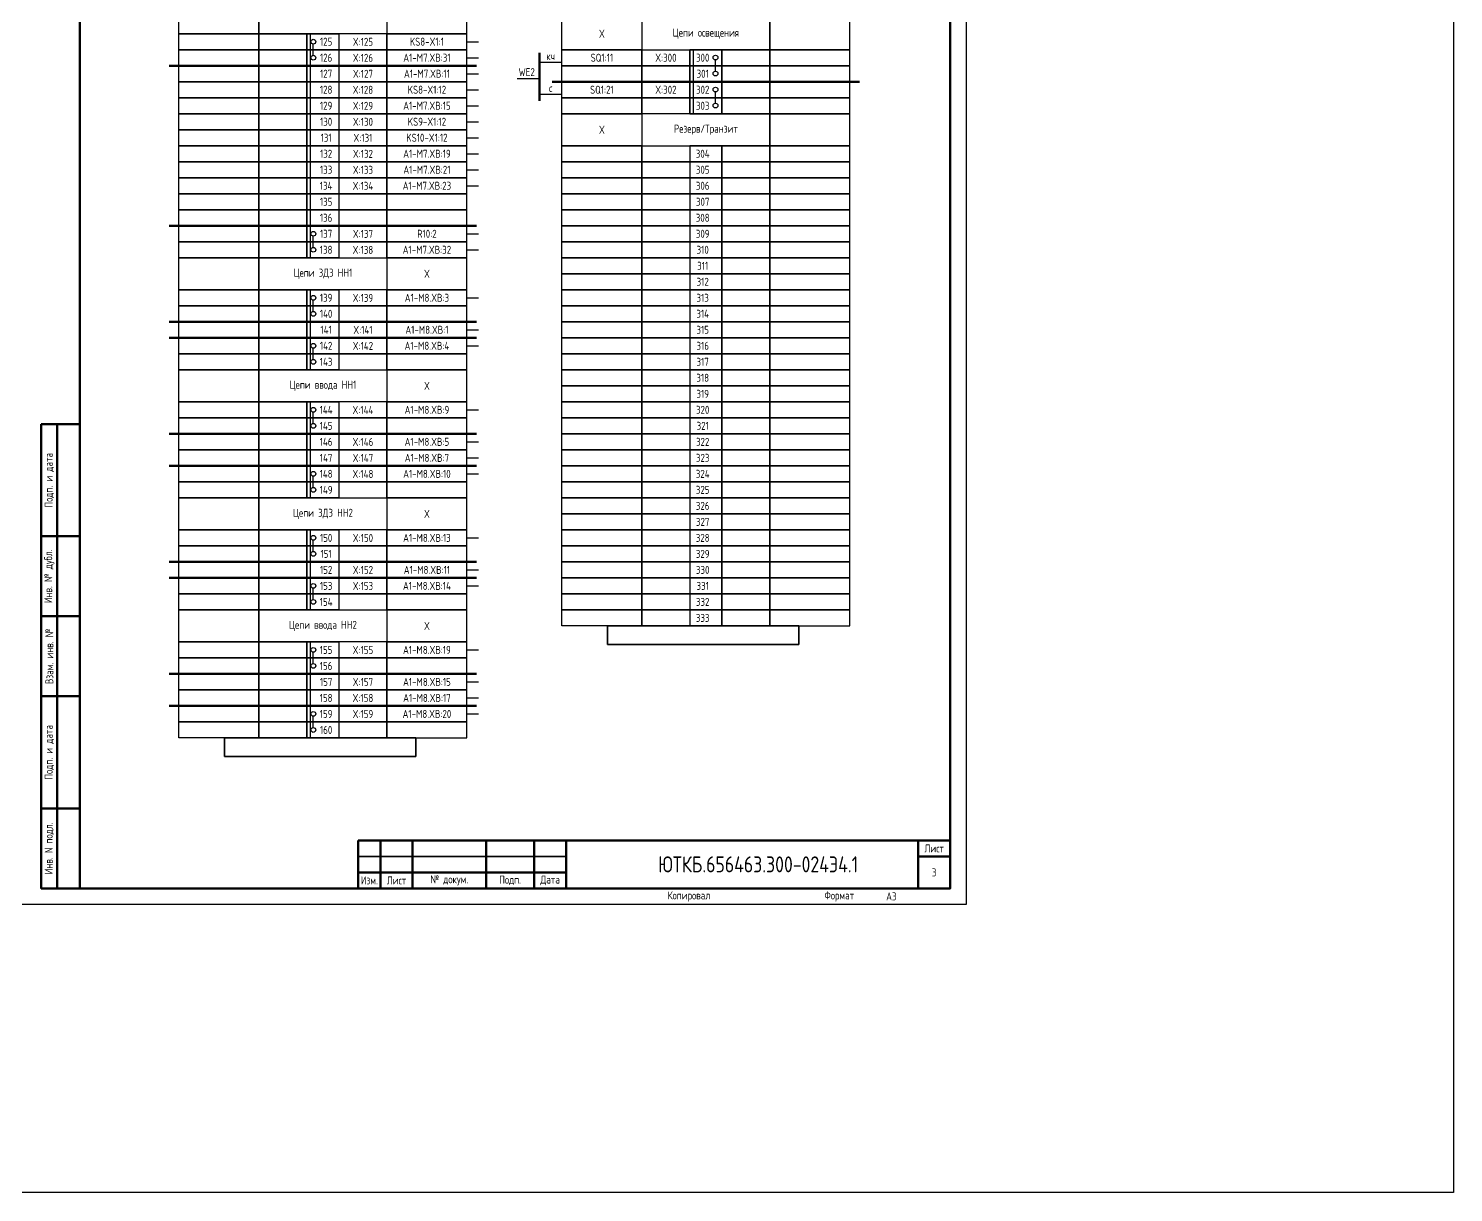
# Model space of a CAD drawing. Header units: millimetres. Extents: x -1244 to 6083, y -90 to 1191.
# Drawn here: x 5638 to 6083.3, y -90 to 273.6 of the extents above; entities that cross this region are included whole.
import ezdxf

# ---------------------------------------------------------------- set-up
doc = ezdxf.new("R2010")
doc.units = ezdxf.units.MM
doc.styles.add('Gost_type_A', font='GOST_0.TTF')

# ---------------------------------------------------------------- blocks, each defined once
blk = doc.blocks.new('Штамп левый нижний')
at = {"lineweight": 50}
for points in [[(-12, 145), (-7, 145), (-7, 110), (-12, 110)], [(-7, 145), (0, 145), (0, 110), (-7, 110)], [(-12, 110), (-7, 110), (-7, 85), (-12, 85)], [(-7, 110), (0, 110), (0, 85), (-7, 85)], [(-12, 85), (-7, 85), (-7, 60), (-12, 60)], [(-7, 85), (0, 85), (0, 60), (-7, 60)], [(-12, 60), (-7, 60), (-7, 25), (-12, 25)], [(-7, 60), (0, 60), (0, 25), (-7, 25)], [(-12, 25), (-7, 25), (-7, 0), (-12, 0)], [(-7, 25), (0, 25), (0, 0), (-7, 0)]]:
    blk.add_lwpolyline(points, close=True, dxfattribs=at)
at = {"char_height": 2.5, "attachment_point": 5, "rotation": 90, "style": 'Gost_type_A'}
for s, insert, width in [('Подп. и дата', (-9.5, 127.5), 35), ('Инв. № дубл.', (-9.5, 97.5), 25), ('Взам. инв. №', (-9.5, 72.5), 25), ('Подп. и дата', (-9.5, 42.5), 35), ('Инв. N подл.', (-9.5, 12.5), 25)]:
    blk.add_mtext(s, dxfattribs=dict(at, insert=insert, width=width))
blk = doc.blocks.new('Штамп малый нижний')
at = {"lineweight": 50}
for points in [[(-185, 15), (-178, 15), (-178, 5), (-185, 5)], [(-178, 15), (-168, 15), (-168, 5), (-178, 5)], [(-168, 15), (-145, 15), (-145, 5), (-168, 5)], [(-145, 15), (-130, 15), (-130, 5), (-145, 5)], [(-130, 15), (-120, 15), (-120, 5), (-130, 5)], [(-120, 15), (-10, 15), (-10, 0), (-120, 0)], [(-10, 15), (0, 15), (0, 10), (-10, 10)], [(-10, 10), (0, 10), (0, 0), (-10, 0)], [(-185, 5), (-178, 5), (-178, 0), (-185, 0)], [(-178, 5), (-168, 5), (-168, 0), (-178, 0)], [(-168, 5), (-145, 5), (-145, 0), (-168, 0)], [(-145, 5), (-130, 5), (-130, 0), (-145, 0)], [(-130, 5), (-120, 5), (-120, 0), (-130, 0)]]:
    blk.add_lwpolyline(points, close=True, dxfattribs=at)
for points in [[(-185, 15), (-178, 15), (-178, 10), (-185, 10)], [(-178, 15), (-168, 15), (-168, 10), (-178, 10)], [(-168, 15), (-145, 15), (-145, 10), (-168, 10)], [(-145, 15), (-130, 15), (-130, 10), (-145, 10)], [(-130, 15), (-120, 15), (-120, 10), (-130, 10)], [(-185, 10), (-178, 10), (-178, 5), (-185, 5)], [(-178, 10), (-168, 10), (-168, 5), (-178, 5)], [(-168, 10), (-145, 10), (-145, 5), (-168, 5)], [(-145, 10), (-130, 10), (-130, 5), (-145, 5)], [(-130, 10), (-120, 10), (-120, 5), (-130, 5)]]:
    blk.add_lwpolyline(points, close=True)
at = {"char_height": 2.5, "style": 'Gost_type_A'}
for s, insert, width, attachment_point in [('Лист', (-5, 12.5), 10, 5), ('Изм.', (-181.5, 2.5), 7, 5), ('Лист', (-173, 2.5), 10, 5), ('№ докум.', (-156.5, 2.5), 23, 5), ('Подп.', (-137.5, 2.5), 15, 5), ('Дата', (-125, 2.5), 10, 5), ('Копировал', (-75, -2.53), 13.1202, 6), ('Формат', (-30, -2.53), 13.1202, 6)]:
    blk.add_mtext(s, dxfattribs=dict(at, insert=insert, width=width, attachment_point=attachment_point))

msp = doc.modelspace()

# ---------------------------------------------------------------- linework, layer by layer
at = {"color": 7, "lineweight": -2}
for p, q in [((5727, 265.25), (5727, 268.75)), ((5727, 205.25), (5727, 208.75)), ((5727, 185.25), (5727, 188.75)), ((5727, 170.25), (5727, 173.75)), ((5727, 150.25), (5727, 153.75)), ((5727, 130.25), (5727, 133.75)), ((5727, 110.25), (5727, 113.75)), ((5727, 95.25), (5727, 98.75)), ((5727, 75.25), (5727, 78.75)), ((5727, 55.25), (5727, 58.75))]:
    msp.add_line(p, q, dxfattribs=at)
for p, q in [((5775, 269.5), (5778.62, 269.5)), ((5775, 264.5), (5778.62, 264.5)), ((5804.67, 263), (5797.67, 263)), ((5775, 259.5), (5778.62, 259.5)), ((5775, 254.5), (5778.62, 254.5)), ((5790.67, 258), (5797.67, 258)), ((5775, 249.5), (5778.62, 249.5)), ((5804.67, 253), (5797.67, 253)), ((5775, 244.5), (5778.62, 244.5)), ((5775, 239.5), (5778.62, 239.5)), ((5775, 234.5), (5778.62, 234.5)), ((5775, 229.5), (5778.62, 229.5)), ((5775, 224.5), (5778.62, 224.5)), ((5775, 209.5), (5778.62, 209.5)), ((5775, 204.5), (5778.62, 204.5)), ((5775, 189.5), (5778.62, 189.5)), ((5775, 179.5), (5778.62, 179.5)), ((5775, 174.5), (5778.62, 174.5)), ((5775, 154.5), (5778.62, 154.5)), ((5775, 144.5), (5778.62, 144.5)), ((5775, 139.5), (5778.62, 139.5)), ((5775, 134.5), (5778.62, 134.5)), ((5775, 114.5), (5778.62, 114.5)), ((5775, 104.5), (5778.62, 104.5)), ((5775, 99.5), (5778.62, 99.5)), ((5775, 79.5), (5778.62, 79.5)), ((5775, 69.5), (5778.62, 69.5)), ((5775, 64.5), (5778.62, 64.5)), ((5775, 59.5), (5778.62, 59.5))]:
    msp.add_line(p, q)
at = {"linetype": 'ByBlock', "lineweight": 60}
msp.add_line((5797.67, 251), (5797.67, 266), dxfattribs=at)
at = {"lineweight": -2}
for p, q in [((5852.67, 260.25), (5852.67, 263.75)), ((5852.67, 250.25), (5852.67, 253.75))]:
    msp.add_line(p, q, dxfattribs=at)
at = {"lineweight": 50}
for p, q in [((5682, 262), (5778, 262)), ((5801.67, 257), (5897.67, 257)), ((5682, 212), (5778, 212)), ((5682, 182), (5778, 182)), ((5682, 177), (5778, 177)), ((5682, 147), (5778, 147)), ((5682, 137), (5778, 137)), ((5682, 107), (5778, 107)), ((5682, 102), (5778, 102)), ((5682, 72), (5778, 72)), ((5682, 62), (5778, 62))]:
    msp.add_line(p, q, dxfattribs=at)
for points in [[(-1117.42, 586), (6083.28, 586), (6083.28, -90), (-1117.42, -90)], [(5931, 420), (5931, 0), (5634, 0), (5634, 420)], [(5685, 282), (5710, 282), (5710, 272), (5685, 272)], [(5710, 282), (5750, 282), (5750, 272), (5710, 272)], [(5775, 282), (5750, 282), (5750, 272), (5775, 272)], [(5804.67, 277), (5829.67, 277), (5829.67, 267), (5804.67, 267)], [(5869.67, 277), (5829.67, 277), (5829.67, 267), (5869.67, 267)], [(5894.67, 277), (5869.67, 277), (5869.67, 267), (5894.67, 267)], [(5685, 272), (5710, 272), (5710, 267), (5685, 267)], [(5710, 272), (5725, 272), (5725, 267), (5710, 267)], [(5725, 272), (5735, 272), (5735, 267), (5725, 267)], [(5750, 272), (5735, 272), (5735, 267), (5750, 267)], [(5775, 272), (5750, 272), (5750, 267), (5775, 267)], [(5685, 267), (5710, 267), (5710, 262), (5685, 262)], [(5710, 267), (5725, 267), (5725, 262), (5710, 262)], [(5725, 267), (5735, 267), (5735, 262), (5725, 262)], [(5750, 267), (5735, 267), (5735, 262), (5750, 262)], [(5775, 267), (5750, 267), (5750, 262), (5775, 262)], [(5804.67, 267), (5829.67, 267), (5829.67, 262), (5804.67, 262)], [(5829.67, 267), (5844.67, 267), (5844.67, 262), (5829.67, 262)], [(5854.67, 267), (5844.67, 267), (5844.67, 262), (5854.67, 262)], [(5844.67, 267), (5845.67, 267), (5845.67, 247), (5844.67, 247)], [(5869.67, 267), (5854.67, 267), (5854.67, 262), (5869.67, 262)], [(5894.67, 267), (5869.67, 267), (5869.67, 262), (5894.67, 262)], [(5685, 262), (5710, 262), (5710, 257), (5685, 257)], [(5710, 262), (5725, 262), (5725, 257), (5710, 257)], [(5725, 262), (5735, 262), (5735, 257), (5725, 257)], [(5750, 262), (5735, 262), (5735, 257), (5750, 257)], [(5775, 262), (5750, 262), (5750, 257), (5775, 257)], [(5804.67, 262), (5829.67, 262), (5829.67, 257), (5804.67, 257)], [(5829.67, 262), (5844.67, 262), (5844.67, 257), (5829.67, 257)], [(5854.67, 262), (5844.67, 262), (5844.67, 257), (5854.67, 257)], [(5869.67, 262), (5854.67, 262), (5854.67, 257), (5869.67, 257)], [(5894.67, 262), (5869.67, 262), (5869.67, 257), (5894.67, 257)], [(5685, 257), (5710, 257), (5710, 252), (5685, 252)], [(5710, 257), (5725, 257), (5725, 252), (5710, 252)], [(5725, 257), (5735, 257), (5735, 252), (5725, 252)], [(5750, 257), (5735, 257), (5735, 252), (5750, 252)], [(5775, 257), (5750, 257), (5750, 252), (5775, 252)], [(5804.67, 257), (5829.67, 257), (5829.67, 252), (5804.67, 252)], [(5829.67, 257), (5844.67, 257), (5844.67, 252), (5829.67, 252)], [(5854.67, 257), (5844.67, 257), (5844.67, 252), (5854.67, 252)], [(5869.67, 257), (5854.67, 257), (5854.67, 252), (5869.67, 252)], [(5894.67, 257), (5869.67, 257), (5869.67, 252), (5894.67, 252)], [(5685, 252), (5710, 252), (5710, 247), (5685, 247)], [(5710, 252), (5725, 252), (5725, 247), (5710, 247)], [(5725, 252), (5735, 252), (5735, 247), (5725, 247)], [(5750, 252), (5735, 252), (5735, 247), (5750, 247)], [(5775, 252), (5750, 252), (5750, 247), (5775, 247)], [(5804.67, 252), (5829.67, 252), (5829.67, 247), (5804.67, 247)], [(5829.67, 252), (5844.67, 252), (5844.67, 247), (5829.67, 247)], [(5854.67, 252), (5844.67, 252), (5844.67, 247), (5854.67, 247)], [(5869.67, 252), (5854.67, 252), (5854.67, 247), (5869.67, 247)], [(5894.67, 252), (5869.67, 252), (5869.67, 247), (5894.67, 247)], [(5685, 247), (5710, 247), (5710, 242), (5685, 242)], [(5710, 247), (5725, 247), (5725, 242), (5710, 242)], [(5725, 247), (5735, 247), (5735, 242), (5725, 242)], [(5750, 247), (5735, 247), (5735, 242), (5750, 242)], [(5775, 247), (5750, 247), (5750, 242), (5775, 242)], [(5804.67, 247), (5829.67, 247), (5829.67, 237), (5804.67, 237)], [(5869.67, 247), (5829.67, 247), (5829.67, 237), (5869.67, 237)], [(5894.67, 247), (5869.67, 247), (5869.67, 237), (5894.67, 237)], [(5685, 242), (5710, 242), (5710, 237), (5685, 237)], [(5710, 242), (5725, 242), (5725, 237), (5710, 237)], [(5725, 242), (5735, 242), (5735, 237), (5725, 237)], [(5750, 242), (5735, 242), (5735, 237), (5750, 237)], [(5775, 242), (5750, 242), (5750, 237), (5775, 237)], [(5685, 237), (5710, 237), (5710, 232), (5685, 232)], [(5710, 237), (5725, 237), (5725, 232), (5710, 232)], [(5725, 237), (5735, 237), (5735, 232), (5725, 232)], [(5750, 237), (5735, 237), (5735, 232), (5750, 232)], [(5775, 237), (5750, 237), (5750, 232), (5775, 232)], [(5804.67, 237), (5829.67, 237), (5829.67, 232), (5804.67, 232)], [(5829.67, 237), (5844.67, 237), (5844.67, 232), (5829.67, 232)], [(5854.67, 237), (5844.67, 237), (5844.67, 232), (5854.67, 232)], [(5869.67, 237), (5854.67, 237), (5854.67, 232), (5869.67, 232)], [(5894.67, 237), (5869.67, 237), (5869.67, 232), (5894.67, 232)], [(5685, 232), (5710, 232), (5710, 227), (5685, 227)], [(5710, 232), (5725, 232), (5725, 227), (5710, 227)], [(5725, 232), (5735, 232), (5735, 227), (5725, 227)], [(5750, 232), (5735, 232), (5735, 227), (5750, 227)], [(5775, 232), (5750, 232), (5750, 227), (5775, 227)], [(5804.67, 232), (5829.67, 232), (5829.67, 227), (5804.67, 227)], [(5804.67, 232), (5829.67, 232), (5829.67, 227), (5804.67, 227)], [(5829.67, 232), (5844.67, 232), (5844.67, 227), (5829.67, 227)], [(5829.67, 232), (5844.67, 232), (5844.67, 227), (5829.67, 227)], [(5854.67, 232), (5844.67, 232), (5844.67, 227), (5854.67, 227)], [(5854.67, 232), (5844.67, 232), (5844.67, 227), (5854.67, 227)], [(5869.67, 232), (5854.67, 232), (5854.67, 227), (5869.67, 227)], [(5869.67, 232), (5854.67, 232), (5854.67, 227), (5869.67, 227)], [(5894.67, 232), (5869.67, 232), (5869.67, 227), (5894.67, 227)], [(5894.67, 232), (5869.67, 232), (5869.67, 227), (5894.67, 227)], [(5685, 227), (5710, 227), (5710, 222), (5685, 222)], [(5710, 227), (5725, 227), (5725, 222), (5710, 222)], [(5725, 227), (5735, 227), (5735, 222), (5725, 222)], [(5750, 227), (5735, 227), (5735, 222), (5750, 222)], [(5775, 227), (5750, 227), (5750, 222), (5775, 222)], [(5804.67, 227), (5829.67, 227), (5829.67, 222), (5804.67, 222)], [(5804.67, 227), (5829.67, 227), (5829.67, 222), (5804.67, 222)], [(5829.67, 227), (5844.67, 227), (5844.67, 222), (5829.67, 222)], [(5829.67, 227), (5844.67, 227), (5844.67, 222), (5829.67, 222)], [(5854.67, 227), (5844.67, 227), (5844.67, 222), (5854.67, 222)], [(5854.67, 227), (5844.67, 227), (5844.67, 222), (5854.67, 222)], [(5869.67, 227), (5854.67, 227), (5854.67, 222), (5869.67, 222)], [(5869.67, 227), (5854.67, 227), (5854.67, 222), (5869.67, 222)], [(5894.67, 227), (5869.67, 227), (5869.67, 222), (5894.67, 222)], [(5894.67, 227), (5869.67, 227), (5869.67, 222), (5894.67, 222)], [(5685, 222), (5710, 222), (5710, 217), (5685, 217)], [(5710, 222), (5725, 222), (5725, 217), (5710, 217)], [(5725, 222), (5735, 222), (5735, 217), (5725, 217)], [(5750, 222), (5735, 222), (5735, 217), (5750, 217)], [(5775, 222), (5750, 222), (5750, 217), (5775, 217)], [(5804.67, 222), (5829.67, 222), (5829.67, 217), (5804.67, 217)], [(5804.67, 222), (5829.67, 222), (5829.67, 217), (5804.67, 217)], [(5829.67, 222), (5844.67, 222), (5844.67, 217), (5829.67, 217)], [(5829.67, 222), (5844.67, 222), (5844.67, 217), (5829.67, 217)], [(5854.67, 222), (5844.67, 222), (5844.67, 217), (5854.67, 217)], [(5854.67, 222), (5844.67, 222), (5844.67, 217), (5854.67, 217)], [(5869.67, 222), (5854.67, 222), (5854.67, 217), (5869.67, 217)], [(5869.67, 222), (5854.67, 222), (5854.67, 217), (5869.67, 217)], [(5894.67, 222), (5869.67, 222), (5869.67, 217), (5894.67, 217)], [(5894.67, 222), (5869.67, 222), (5869.67, 217), (5894.67, 217)], [(5685, 217), (5710, 217), (5710, 212), (5685, 212)], [(5710, 217), (5725, 217), (5725, 212), (5710, 212)], [(5725, 217), (5735, 217), (5735, 212), (5725, 212)], [(5750, 217), (5735, 217), (5735, 212), (5750, 212)], [(5775, 217), (5750, 217), (5750, 212), (5775, 212)], [(5804.67, 217), (5829.67, 217), (5829.67, 212), (5804.67, 212)], [(5829.67, 217), (5844.67, 217), (5844.67, 212), (5829.67, 212)], [(5854.67, 217), (5844.67, 217), (5844.67, 212), (5854.67, 212)], [(5869.67, 217), (5854.67, 217), (5854.67, 212), (5869.67, 212)], [(5894.67, 217), (5869.67, 217), (5869.67, 212), (5894.67, 212)], [(5685, 212), (5710, 212), (5710, 207), (5685, 207)], [(5710, 212), (5725, 212), (5725, 207), (5710, 207)], [(5725, 212), (5735, 212), (5735, 207), (5725, 207)], [(5750, 212), (5735, 212), (5735, 207), (5750, 207)], [(5775, 212), (5750, 212), (5750, 207), (5775, 207)], [(5804.67, 212), (5829.67, 212), (5829.67, 207), (5804.67, 207)], [(5829.67, 212), (5844.67, 212), (5844.67, 207), (5829.67, 207)], [(5854.67, 212), (5844.67, 212), (5844.67, 207), (5854.67, 207)], [(5869.67, 212), (5854.67, 212), (5854.67, 207), (5869.67, 207)], [(5894.67, 212), (5869.67, 212), (5869.67, 207), (5894.67, 207)], [(5685, 207), (5710, 207), (5710, 202), (5685, 202)], [(5710, 207), (5725, 207), (5725, 202), (5710, 202)], [(5725, 207), (5735, 207), (5735, 202), (5725, 202)], [(5750, 207), (5735, 207), (5735, 202), (5750, 202)], [(5775, 207), (5750, 207), (5750, 202), (5775, 202)], [(5804.67, 207), (5829.67, 207), (5829.67, 202), (5804.67, 202)], [(5829.67, 207), (5844.67, 207), (5844.67, 202), (5829.67, 202)], [(5854.67, 207), (5844.67, 207), (5844.67, 202), (5854.67, 202)], [(5869.67, 207), (5854.67, 207), (5854.67, 202), (5869.67, 202)], [(5894.67, 207), (5869.67, 207), (5869.67, 202), (5894.67, 202)], [(5685, 202), (5710, 202), (5710, 192), (5685, 192)], [(5710, 202), (5750, 202), (5750, 192), (5710, 192)], [(5775, 202), (5750, 202), (5750, 192), (5775, 192)], [(5804.67, 202), (5829.67, 202), (5829.67, 197), (5804.67, 197)], [(5829.67, 202), (5844.67, 202), (5844.67, 197), (5829.67, 197)], [(5854.67, 202), (5844.67, 202), (5844.67, 197), (5854.67, 197)], [(5869.67, 202), (5854.67, 202), (5854.67, 197), (5869.67, 197)], [(5894.67, 202), (5869.67, 202), (5869.67, 197), (5894.67, 197)], [(5804.67, 197), (5829.67, 197), (5829.67, 192), (5804.67, 192)], [(5829.67, 197), (5844.67, 197), (5844.67, 192), (5829.67, 192)], [(5854.67, 197), (5844.67, 197), (5844.67, 192), (5854.67, 192)], [(5869.67, 197), (5854.67, 197), (5854.67, 192), (5869.67, 192)], [(5894.67, 197), (5869.67, 197), (5869.67, 192), (5894.67, 192)], [(5685, 192), (5710, 192), (5710, 187), (5685, 187)], [(5710, 192), (5725, 192), (5725, 187), (5710, 187)], [(5725, 192), (5735, 192), (5735, 187), (5725, 187)], [(5725, 192), (5726, 192), (5726, 167), (5725, 167)], [(5750, 192), (5735, 192), (5735, 187), (5750, 187)], [(5775, 192), (5750, 192), (5750, 187), (5775, 187)], [(5804.67, 192), (5829.67, 192), (5829.67, 187), (5804.67, 187)], [(5829.67, 192), (5844.67, 192), (5844.67, 187), (5829.67, 187)], [(5854.67, 192), (5844.67, 192), (5844.67, 187), (5854.67, 187)], [(5869.67, 192), (5854.67, 192), (5854.67, 187), (5869.67, 187)], [(5894.67, 192), (5869.67, 192), (5869.67, 187), (5894.67, 187)], [(5685, 187), (5710, 187), (5710, 182), (5685, 182)], [(5710, 187), (5725, 187), (5725, 182), (5710, 182)], [(5725, 187), (5735, 187), (5735, 182), (5725, 182)], [(5750, 187), (5735, 187), (5735, 182), (5750, 182)], [(5775, 187), (5750, 187), (5750, 182), (5775, 182)], [(5804.67, 187), (5829.67, 187), (5829.67, 182), (5804.67, 182)], [(5804.67, 187), (5829.67, 187), (5829.67, 182), (5804.67, 182)], [(5829.67, 187), (5844.67, 187), (5844.67, 182), (5829.67, 182)], [(5829.67, 187), (5844.67, 187), (5844.67, 182), (5829.67, 182)], [(5854.67, 187), (5844.67, 187), (5844.67, 182), (5854.67, 182)], [(5854.67, 187), (5844.67, 187), (5844.67, 182), (5854.67, 182)], [(5869.67, 187), (5854.67, 187), (5854.67, 182), (5869.67, 182)], [(5869.67, 187), (5854.67, 187), (5854.67, 182), (5869.67, 182)], [(5894.67, 187), (5869.67, 187), (5869.67, 182), (5894.67, 182)], [(5894.67, 187), (5869.67, 187), (5869.67, 182), (5894.67, 182)], [(5685, 182), (5710, 182), (5710, 177), (5685, 177)], [(5710, 182), (5725, 182), (5725, 177), (5710, 177)], [(5725, 182), (5735, 182), (5735, 177), (5725, 177)], [(5750, 182), (5735, 182), (5735, 177), (5750, 177)], [(5775, 182), (5750, 182), (5750, 177), (5775, 177)], [(5804.67, 182), (5829.67, 182), (5829.67, 177), (5804.67, 177)], [(5804.67, 182), (5829.67, 182), (5829.67, 177), (5804.67, 177)], [(5829.67, 182), (5844.67, 182), (5844.67, 177), (5829.67, 177)], [(5829.67, 182), (5844.67, 182), (5844.67, 177), (5829.67, 177)], [(5854.67, 182), (5844.67, 182), (5844.67, 177), (5854.67, 177)], [(5854.67, 182), (5844.67, 182), (5844.67, 177), (5854.67, 177)], [(5869.67, 182), (5854.67, 182), (5854.67, 177), (5869.67, 177)], [(5869.67, 182), (5854.67, 182), (5854.67, 177), (5869.67, 177)], [(5894.67, 182), (5869.67, 182), (5869.67, 177), (5894.67, 177)], [(5894.67, 182), (5869.67, 182), (5869.67, 177), (5894.67, 177)], [(5685, 177), (5710, 177), (5710, 172), (5685, 172)], [(5710, 177), (5725, 177), (5725, 172), (5710, 172)], [(5725, 177), (5735, 177), (5735, 172), (5725, 172)], [(5750, 177), (5735, 177), (5735, 172), (5750, 172)], [(5775, 177), (5750, 177), (5750, 172), (5775, 172)], [(5804.67, 177), (5829.67, 177), (5829.67, 172), (5804.67, 172)], [(5804.67, 177), (5829.67, 177), (5829.67, 172), (5804.67, 172)], [(5829.67, 177), (5844.67, 177), (5844.67, 172), (5829.67, 172)], [(5829.67, 177), (5844.67, 177), (5844.67, 172), (5829.67, 172)], [(5854.67, 177), (5844.67, 177), (5844.67, 172), (5854.67, 172)], [(5854.67, 177), (5844.67, 177), (5844.67, 172), (5854.67, 172)], [(5869.67, 177), (5854.67, 177), (5854.67, 172), (5869.67, 172)], [(5869.67, 177), (5854.67, 177), (5854.67, 172), (5869.67, 172)], [(5894.67, 177), (5869.67, 177), (5869.67, 172), (5894.67, 172)], [(5894.67, 177), (5869.67, 177), (5869.67, 172), (5894.67, 172)], [(5685, 172), (5710, 172), (5710, 167), (5685, 167)], [(5710, 172), (5725, 172), (5725, 167), (5710, 167)], [(5725, 172), (5735, 172), (5735, 167), (5725, 167)], [(5750, 172), (5735, 172), (5735, 167), (5750, 167)], [(5775, 172), (5750, 172), (5750, 167), (5775, 167)], [(5804.67, 172), (5829.67, 172), (5829.67, 167), (5804.67, 167)], [(5829.67, 172), (5844.67, 172), (5844.67, 167), (5829.67, 167)], [(5854.67, 172), (5844.67, 172), (5844.67, 167), (5854.67, 167)], [(5869.67, 172), (5854.67, 172), (5854.67, 167), (5869.67, 167)], [(5894.67, 172), (5869.67, 172), (5869.67, 167), (5894.67, 167)], [(5685, 167), (5710, 167), (5710, 157), (5685, 157)], [(5710, 167), (5750, 167), (5750, 157), (5710, 157)], [(5775, 167), (5750, 167), (5750, 157), (5775, 157)], [(5804.67, 167), (5829.67, 167), (5829.67, 162), (5804.67, 162)], [(5829.67, 167), (5844.67, 167), (5844.67, 162), (5829.67, 162)], [(5854.67, 167), (5844.67, 167), (5844.67, 162), (5854.67, 162)], [(5869.67, 167), (5854.67, 167), (5854.67, 162), (5869.67, 162)], [(5894.67, 167), (5869.67, 167), (5869.67, 162), (5894.67, 162)], [(5804.67, 162), (5829.67, 162), (5829.67, 157), (5804.67, 157)], [(5829.67, 162), (5844.67, 162), (5844.67, 157), (5829.67, 157)], [(5854.67, 162), (5844.67, 162), (5844.67, 157), (5854.67, 157)], [(5869.67, 162), (5854.67, 162), (5854.67, 157), (5869.67, 157)], [(5894.67, 162), (5869.67, 162), (5869.67, 157), (5894.67, 157)], [(5685, 157), (5710, 157), (5710, 152), (5685, 152)], [(5710, 157), (5725, 157), (5725, 152), (5710, 152)], [(5725, 157), (5735, 157), (5735, 152), (5725, 152)], [(5725, 157), (5726, 157), (5726, 127), (5725, 127)], [(5750, 157), (5735, 157), (5735, 152), (5750, 152)], [(5775, 157), (5750, 157), (5750, 152), (5775, 152)], [(5804.67, 157), (5829.67, 157), (5829.67, 152), (5804.67, 152)], [(5804.67, 157), (5829.67, 157), (5829.67, 152), (5804.67, 152)], [(5829.67, 157), (5844.67, 157), (5844.67, 152), (5829.67, 152)], [(5829.67, 157), (5844.67, 157), (5844.67, 152), (5829.67, 152)], [(5854.67, 157), (5844.67, 157), (5844.67, 152), (5854.67, 152)], [(5854.67, 157), (5844.67, 157), (5844.67, 152), (5854.67, 152)], [(5869.67, 157), (5854.67, 157), (5854.67, 152), (5869.67, 152)], [(5869.67, 157), (5854.67, 157), (5854.67, 152), (5869.67, 152)], [(5894.67, 157), (5869.67, 157), (5869.67, 152), (5894.67, 152)], [(5894.67, 157), (5869.67, 157), (5869.67, 152), (5894.67, 152)], [(5685, 152), (5710, 152), (5710, 147), (5685, 147)], [(5710, 152), (5725, 152), (5725, 147), (5710, 147)], [(5725, 152), (5735, 152), (5735, 147), (5725, 147)], [(5750, 152), (5735, 152), (5735, 147), (5750, 147)], [(5775, 152), (5750, 152), (5750, 147), (5775, 147)], [(5804.67, 152), (5829.67, 152), (5829.67, 147), (5804.67, 147)], [(5804.67, 152), (5829.67, 152), (5829.67, 147), (5804.67, 147)], [(5829.67, 152), (5844.67, 152), (5844.67, 147), (5829.67, 147)], [(5829.67, 152), (5844.67, 152), (5844.67, 147), (5829.67, 147)], [(5854.67, 152), (5844.67, 152), (5844.67, 147), (5854.67, 147)], [(5854.67, 152), (5844.67, 152), (5844.67, 147), (5854.67, 147)], [(5869.67, 152), (5854.67, 152), (5854.67, 147), (5869.67, 147)], [(5869.67, 152), (5854.67, 152), (5854.67, 147), (5869.67, 147)], [(5894.67, 152), (5869.67, 152), (5869.67, 147), (5894.67, 147)], [(5894.67, 152), (5869.67, 152), (5869.67, 147), (5894.67, 147)], [(5685, 147), (5710, 147), (5710, 142), (5685, 142)], [(5710, 147), (5725, 147), (5725, 142), (5710, 142)], [(5725, 147), (5735, 147), (5735, 142), (5725, 142)], [(5750, 147), (5735, 147), (5735, 142), (5750, 142)], [(5775, 147), (5750, 147), (5750, 142), (5775, 142)], [(5804.67, 147), (5829.67, 147), (5829.67, 142), (5804.67, 142)], [(5829.67, 147), (5844.67, 147), (5844.67, 142), (5829.67, 142)], [(5854.67, 147), (5844.67, 147), (5844.67, 142), (5854.67, 142)], [(5869.67, 147), (5854.67, 147), (5854.67, 142), (5869.67, 142)], [(5894.67, 147), (5869.67, 147), (5869.67, 142), (5894.67, 142)], [(5685, 142), (5710, 142), (5710, 137), (5685, 137)], [(5710, 142), (5725, 142), (5725, 137), (5710, 137)], [(5725, 142), (5735, 142), (5735, 137), (5725, 137)], [(5750, 142), (5735, 142), (5735, 137), (5750, 137)], [(5775, 142), (5750, 142), (5750, 137), (5775, 137)], [(5804.67, 142), (5829.67, 142), (5829.67, 137), (5804.67, 137)], [(5829.67, 142), (5844.67, 142), (5844.67, 137), (5829.67, 137)], [(5854.67, 142), (5844.67, 142), (5844.67, 137), (5854.67, 137)], [(5869.67, 142), (5854.67, 142), (5854.67, 137), (5869.67, 137)], [(5894.67, 142), (5869.67, 142), (5869.67, 137), (5894.67, 137)], [(5685, 137), (5710, 137), (5710, 132), (5685, 132)], [(5710, 137), (5725, 137), (5725, 132), (5710, 132)], [(5725, 137), (5735, 137), (5735, 132), (5725, 132)], [(5750, 137), (5735, 137), (5735, 132), (5750, 132)], [(5775, 137), (5750, 137), (5750, 132), (5775, 132)], [(5804.67, 137), (5829.67, 137), (5829.67, 132), (5804.67, 132)], [(5829.67, 137), (5844.67, 137), (5844.67, 132), (5829.67, 132)], [(5854.67, 137), (5844.67, 137), (5844.67, 132), (5854.67, 132)], [(5869.67, 137), (5854.67, 137), (5854.67, 132), (5869.67, 132)], [(5894.67, 137), (5869.67, 137), (5869.67, 132), (5894.67, 132)], [(5685, 132), (5710, 132), (5710, 127), (5685, 127)], [(5710, 132), (5725, 132), (5725, 127), (5710, 127)], [(5725, 132), (5735, 132), (5735, 127), (5725, 127)], [(5750, 132), (5735, 132), (5735, 127), (5750, 127)], [(5775, 132), (5750, 132), (5750, 127), (5775, 127)], [(5804.67, 132), (5829.67, 132), (5829.67, 127), (5804.67, 127)], [(5829.67, 132), (5844.67, 132), (5844.67, 127), (5829.67, 127)], [(5854.67, 132), (5844.67, 132), (5844.67, 127), (5854.67, 127)], [(5869.67, 132), (5854.67, 132), (5854.67, 127), (5869.67, 127)], [(5894.67, 132), (5869.67, 132), (5869.67, 127), (5894.67, 127)], [(5685, 127), (5710, 127), (5710, 117), (5685, 117)], [(5710, 127), (5750, 127), (5750, 117), (5710, 117)], [(5775, 127), (5750, 127), (5750, 117), (5775, 117)], [(5804.67, 127), (5829.67, 127), (5829.67, 122), (5804.67, 122)], [(5829.67, 127), (5844.67, 127), (5844.67, 122), (5829.67, 122)], [(5854.67, 127), (5844.67, 127), (5844.67, 122), (5854.67, 122)], [(5869.67, 127), (5854.67, 127), (5854.67, 122), (5869.67, 122)], [(5894.67, 127), (5869.67, 127), (5869.67, 122), (5894.67, 122)], [(5804.67, 122), (5829.67, 122), (5829.67, 117), (5804.67, 117)], [(5829.67, 122), (5844.67, 122), (5844.67, 117), (5829.67, 117)], [(5854.67, 122), (5844.67, 122), (5844.67, 117), (5854.67, 117)], [(5869.67, 122), (5854.67, 122), (5854.67, 117), (5869.67, 117)], [(5894.67, 122), (5869.67, 122), (5869.67, 117), (5894.67, 117)], [(5685, 117), (5710, 117), (5710, 112), (5685, 112)], [(5710, 117), (5725, 117), (5725, 112), (5710, 112)], [(5725, 117), (5735, 117), (5735, 112), (5725, 112)], [(5725, 117), (5726, 117), (5726, 92), (5725, 92)], [(5750, 117), (5735, 117), (5735, 112), (5750, 112)], [(5775, 117), (5750, 117), (5750, 112), (5775, 112)], [(5804.67, 117), (5829.67, 117), (5829.67, 112), (5804.67, 112)], [(5804.67, 117), (5829.67, 117), (5829.67, 112), (5804.67, 112)], [(5829.67, 117), (5844.67, 117), (5844.67, 112), (5829.67, 112)], [(5829.67, 117), (5844.67, 117), (5844.67, 112), (5829.67, 112)], [(5854.67, 117), (5844.67, 117), (5844.67, 112), (5854.67, 112)], [(5854.67, 117), (5844.67, 117), (5844.67, 112), (5854.67, 112)], [(5869.67, 117), (5854.67, 117), (5854.67, 112), (5869.67, 112)], [(5869.67, 117), (5854.67, 117), (5854.67, 112), (5869.67, 112)], [(5894.67, 117), (5869.67, 117), (5869.67, 112), (5894.67, 112)], [(5894.67, 117), (5869.67, 117), (5869.67, 112), (5894.67, 112)], [(5685, 112), (5710, 112), (5710, 107), (5685, 107)], [(5710, 112), (5725, 112), (5725, 107), (5710, 107)], [(5725, 112), (5735, 112), (5735, 107), (5725, 107)], [(5750, 112), (5735, 112), (5735, 107), (5750, 107)], [(5775, 112), (5750, 112), (5750, 107), (5775, 107)], [(5804.67, 112), (5829.67, 112), (5829.67, 107), (5804.67, 107)], [(5804.67, 112), (5829.67, 112), (5829.67, 107), (5804.67, 107)], [(5829.67, 112), (5844.67, 112), (5844.67, 107), (5829.67, 107)], [(5829.67, 112), (5844.67, 112), (5844.67, 107), (5829.67, 107)], [(5854.67, 112), (5844.67, 112), (5844.67, 107), (5854.67, 107)], [(5854.67, 112), (5844.67, 112), (5844.67, 107), (5854.67, 107)], [(5869.67, 112), (5854.67, 112), (5854.67, 107), (5869.67, 107)], [(5869.67, 112), (5854.67, 112), (5854.67, 107), (5869.67, 107)], [(5894.67, 112), (5869.67, 112), (5869.67, 107), (5894.67, 107)], [(5894.67, 112), (5869.67, 112), (5869.67, 107), (5894.67, 107)], [(5685, 107), (5710, 107), (5710, 102), (5685, 102)], [(5710, 107), (5725, 107), (5725, 102), (5710, 102)], [(5725, 107), (5735, 107), (5735, 102), (5725, 102)], [(5750, 107), (5735, 107), (5735, 102), (5750, 102)], [(5775, 107), (5750, 107), (5750, 102), (5775, 102)], [(5804.67, 107), (5829.67, 107), (5829.67, 102), (5804.67, 102)], [(5804.67, 107), (5829.67, 107), (5829.67, 102), (5804.67, 102)], [(5829.67, 107), (5844.67, 107), (5844.67, 102), (5829.67, 102)], [(5829.67, 107), (5844.67, 107), (5844.67, 102), (5829.67, 102)], [(5854.67, 107), (5844.67, 107), (5844.67, 102), (5854.67, 102)], [(5854.67, 107), (5844.67, 107), (5844.67, 102), (5854.67, 102)], [(5869.67, 107), (5854.67, 107), (5854.67, 102), (5869.67, 102)], [(5869.67, 107), (5854.67, 107), (5854.67, 102), (5869.67, 102)], [(5894.67, 107), (5869.67, 107), (5869.67, 102), (5894.67, 102)], [(5894.67, 107), (5869.67, 107), (5869.67, 102), (5894.67, 102)], [(5685, 102), (5710, 102), (5710, 97), (5685, 97)], [(5710, 102), (5725, 102), (5725, 97), (5710, 97)], [(5725, 102), (5735, 102), (5735, 97), (5725, 97)], [(5750, 102), (5735, 102), (5735, 97), (5750, 97)], [(5775, 102), (5750, 102), (5750, 97), (5775, 97)], [(5804.67, 102), (5829.67, 102), (5829.67, 97), (5804.67, 97)], [(5829.67, 102), (5844.67, 102), (5844.67, 97), (5829.67, 97)], [(5854.67, 102), (5844.67, 102), (5844.67, 97), (5854.67, 97)], [(5869.67, 102), (5854.67, 102), (5854.67, 97), (5869.67, 97)], [(5894.67, 102), (5869.67, 102), (5869.67, 97), (5894.67, 97)], [(5685, 97), (5710, 97), (5710, 92), (5685, 92)], [(5710, 97), (5725, 97), (5725, 92), (5710, 92)], [(5725, 97), (5735, 97), (5735, 92), (5725, 92)], [(5750, 97), (5735, 97), (5735, 92), (5750, 92)], [(5775, 97), (5750, 97), (5750, 92), (5775, 92)], [(5804.67, 97), (5829.67, 97), (5829.67, 92), (5804.67, 92)], [(5829.67, 97), (5844.67, 97), (5844.67, 92), (5829.67, 92)], [(5854.67, 97), (5844.67, 97), (5844.67, 92), (5854.67, 92)], [(5869.67, 97), (5854.67, 97), (5854.67, 92), (5869.67, 92)], [(5894.67, 97), (5869.67, 97), (5869.67, 92), (5894.67, 92)], [(5685, 92), (5710, 92), (5710, 82), (5685, 82)], [(5710, 92), (5750, 92), (5750, 82), (5710, 82)], [(5775, 92), (5750, 92), (5750, 82), (5775, 82)], [(5804.67, 92), (5829.67, 92), (5829.67, 87), (5804.67, 87)], [(5829.67, 92), (5844.67, 92), (5844.67, 87), (5829.67, 87)], [(5854.67, 92), (5844.67, 92), (5844.67, 87), (5854.67, 87)], [(5869.67, 92), (5854.67, 92), (5854.67, 87), (5869.67, 87)], [(5894.67, 92), (5869.67, 92), (5869.67, 87), (5894.67, 87)], [(5818.89, 87.01), (5878.73, 87.01), (5878.73, 81.23), (5818.89, 81.23)], [(5818.89, 81.23), (5878.73, 81.23), (5878.73, 87), (5818.89, 87)], [(5685, 82), (5710, 82), (5710, 77), (5685, 77)], [(5710, 82), (5725, 82), (5725, 77), (5710, 77)], [(5725, 82), (5735, 82), (5735, 77), (5725, 77)], [(5725, 82), (5726, 82), (5726, 52), (5725, 52)], [(5750, 82), (5735, 82), (5735, 77), (5750, 77)], [(5775, 82), (5750, 82), (5750, 77), (5775, 77)], [(5685, 77), (5710, 77), (5710, 72), (5685, 72)], [(5710, 77), (5725, 77), (5725, 72), (5710, 72)], [(5725, 77), (5735, 77), (5735, 72), (5725, 72)], [(5750, 77), (5735, 77), (5735, 72), (5750, 72)], [(5775, 77), (5750, 77), (5750, 72), (5775, 72)], [(5685, 72), (5710, 72), (5710, 67), (5685, 67)], [(5710, 72), (5725, 72), (5725, 67), (5710, 67)], [(5725, 72), (5735, 72), (5735, 67), (5725, 67)], [(5750, 72), (5735, 72), (5735, 67), (5750, 67)], [(5775, 72), (5750, 72), (5750, 67), (5775, 67)], [(5685, 67), (5710, 67), (5710, 62), (5685, 62)], [(5710, 67), (5725, 67), (5725, 62), (5710, 62)], [(5725, 67), (5735, 67), (5735, 62), (5725, 62)], [(5750, 67), (5735, 67), (5735, 62), (5750, 62)], [(5775, 67), (5750, 67), (5750, 62), (5775, 62)], [(5685, 62), (5710, 62), (5710, 57), (5685, 57)], [(5710, 62), (5725, 62), (5725, 57), (5710, 57)], [(5725, 62), (5735, 62), (5735, 57), (5725, 57)], [(5750, 62), (5735, 62), (5735, 57), (5750, 57)], [(5775, 62), (5750, 62), (5750, 57), (5775, 57)], [(5685, 57), (5710, 57), (5710, 52), (5685, 52)], [(5710, 57), (5725, 57), (5725, 52), (5710, 52)], [(5725, 57), (5735, 57), (5735, 52), (5725, 52)], [(5750, 57), (5735, 57), (5735, 52), (5750, 52)], [(5775, 57), (5750, 57), (5750, 52), (5775, 52)], [(5699.22, 52.01), (5759.06, 52.01), (5759.06, 46.23), (5699.22, 46.23)], [(5699.22, 46.23), (5759.06, 46.23), (5759.06, 52), (5699.22, 52)]]:
    msp.add_lwpolyline(points, close=True)
msp.add_lwpolyline([(5926, 415), (5926, 5), (5654, 5), (5654, 415)], close=True, dxfattribs=at)
msp.add_lwpolyline([(5725, 202), (5725, 272), (5726, 272), (5726, 202)])
at = {"color": 7, "lineweight": -2}
for centre in [(5727, 269.5), (5727, 269.5), (5727, 269.5), (5727, 264.5), (5727, 209.5), (5727, 209.5), (5727, 209.5), (5727, 204.5), (5727, 189.5), (5727, 189.5), (5727, 189.5), (5727, 184.5), (5727, 174.5), (5727, 174.5), (5727, 174.5), (5727, 169.5), (5727, 154.5), (5727, 154.5), (5727, 154.5), (5727, 149.5), (5727, 134.5), (5727, 134.5), (5727, 134.5), (5727, 129.5), (5727, 114.5), (5727, 114.5), (5727, 114.5), (5727, 109.5), (5727, 99.5), (5727, 99.5), (5727, 99.5), (5727, 94.5), (5727, 79.5), (5727, 79.5), (5727, 79.5), (5727, 74.5), (5727, 59.5), (5727, 59.5), (5727, 59.5), (5727, 54.5)]:
    msp.add_circle(centre, 0.75, dxfattribs=at)
at = {"lineweight": -2}
for centre in [(5852.67, 264.55), (5852.67, 259.55), (5852.67, 254.55), (5852.67, 249.55)]:
    msp.add_circle(centre, 0.75, dxfattribs=at)

# ---------------------------------------------------------------- block references
at = {"color": 1}
msp.add_blockref('Штамп левый нижний', (5654, 5), dxfattribs=at)
msp.add_blockref('Штамп малый нижний', (5926, 5))

# ---------------------------------------------------------------- texts
at = {"style": 'Gost_type_A'}
for s, insert, char_height, width, attachment_point in [('X', (5817.17, 272), 2.5, 25, 5), ('Цепи освещения', (5849.67, 272), 2.5, 40, 5), ('KS8-X1:1', (5762.5, 269.5), 2.5, 25, 5), ('A1-М7.XВ:31', (5762.5, 264.5), 2.5, 25, 5), ('кч', (5801.17, 265), 2.5, 7, 5), ('SQ1:11', (5817.17, 264.5), 2.5, 25, 5), ('A1-М7.XВ:11', (5762.5, 259.5), 2.5, 25, 5), ('WE2', (5793.67, 260), 2.5, 7, 5), ('KS8-X1:12', (5762.5, 254.5), 2.5, 25, 5), ('с', (5801.17, 255), 2.5, 7, 5), ('SQ1:21', (5817.17, 254.5), 2.5, 25, 5), ('A1-М7.XВ:15', (5762.5, 249.5), 2.5, 25, 5), ('KS9-X1:12', (5762.5, 244.5), 2.5, 25, 5), ('KS10-X1:12', (5762.5, 239.5), 2.5, 25, 5), ('X', (5817.17, 242), 2.5, 25, 5), ('Резерв/Транзит', (5849.67, 242), 2.5, 40, 5), ('A1-М7.XВ:19', (5762.5, 234.5), 2.5, 25, 5), ('A1-М7.XВ:21', (5762.5, 229.5), 2.5, 25, 5), ('A1-М7.XВ:23', (5762.5, 224.5), 2.5, 25, 5), ('R10:2', (5762.5, 209.5), 2.5, 25, 5), ('A1-М7.XВ:32', (5762.5, 204.5), 2.5, 25, 5), ('Цепи ЗДЗ НН1', (5730, 197), 2.5, 40, 5), ('X', (5762.5, 197), 2.5, 25, 5), ('A1-М8.XВ:3', (5762.5, 189.5), 2.5, 25, 5), ('A1-М8.XВ:1', (5762.5, 179.5), 2.5, 25, 5), ('A1-М8.XВ:4', (5762.5, 174.5), 2.5, 25, 5), ('Цепи ввода НН1', (5730, 162), 2.5, 40, 5), ('X', (5762.5, 162), 2.5, 25, 5), ('A1-М8.XВ:9', (5762.5, 154.5), 2.5, 25, 5), ('A1-М8.XВ:5', (5762.5, 144.5), 2.5, 25, 5), ('A1-М8.XВ:7', (5762.5, 139.5), 2.5, 25, 5), ('A1-М8.XВ:10', (5762.5, 134.5), 2.5, 25, 5), ('Цепи ЗДЗ НН2', (5730, 122), 2.5, 40, 5), ('X', (5762.5, 122), 2.5, 25, 5), ('A1-М8.XВ:13', (5762.5, 114.5), 2.5, 25, 5), ('A1-М8.XВ:11', (5762.5, 104.5), 2.5, 25, 5), ('A1-М8.XВ:14', (5762.5, 99.5), 2.5, 25, 5), ('Цепи ввода НН2', (5730, 87), 2.5, 40, 5), ('X', (5762.5, 87), 2.5, 25, 5), ('A1-М8.XВ:19', (5762.5, 79.5), 2.5, 25, 5), ('A1-М8.XВ:15', (5762.5, 69.5), 2.5, 25, 5), ('A1-М8.XВ:17', (5762.5, 64.5), 2.5, 25, 5), ('A1-М8.XВ:20', (5762.5, 59.5), 2.5, 25, 5), ('ЮТКБ.656463.300-024Э4.1', (5866, 12.5), 5, 120, 5), ('3', (5921, 10), 2.5, 10, 5), ('A3', (5906, 2.5), 2.5, 20, 4), ('A3', (5906, 2.5), 2.5, 20, 4)]:
    msp.add_mtext(s, dxfattribs=dict(at, insert=insert, char_height=char_height, width=width, attachment_point=attachment_point))
at = {"ltscale": 10, "char_height": 2.5, "attachment_point": 5, "style": 'Gost_type_A'}
for s, insert, width in [('125', (5731, 269.5), 8), ('X:125', (5742.5, 269.47), 15), ('126', (5731, 264.5), 8), ('X:126', (5742.5, 264.47), 15), ('X:300', (5837.17, 264.5), 15), ('300', (5848.67, 264.5), 8), ('127', (5731, 259.5), 8), ('X:127', (5742.5, 259.47), 15), ('301', (5848.67, 259.5), 8), ('128', (5731, 254.5), 8), ('X:128', (5742.5, 254.47), 15), ('X:302', (5837.17, 254.5), 15), ('302', (5848.67, 254.5), 8), ('129', (5731, 249.5), 8), ('X:129', (5742.5, 249.47), 15), ('303', (5848.67, 249.5), 8), ('130', (5731, 244.5), 8), ('X:130', (5742.5, 244.47), 15), ('131', (5731, 239.5), 8), ('X:131', (5742.5, 239.47), 15), ('132', (5731, 234.5), 8), ('X:132', (5742.5, 234.47), 15), ('304', (5848.67, 234.5), 8), ('133', (5731, 229.5), 8), ('X:133', (5742.5, 229.47), 15), ('305', (5848.67, 229.5), 8), ('134', (5731, 224.5), 8), ('X:134', (5742.5, 224.47), 15), ('306', (5848.67, 224.5), 8), ('135', (5731, 219.5), 8), ('307', (5848.67, 219.5), 8), ('136', (5731, 214.5), 8), ('308', (5848.67, 214.5), 8), ('137', (5731, 209.5), 8), ('X:137', (5742.5, 209.47), 15), ('309', (5848.67, 209.5), 8), ('138', (5731, 204.5), 8), ('X:138', (5742.5, 204.47), 15), ('310', (5848.67, 204.5), 8), ('311', (5848.67, 199.5), 8), ('312', (5848.67, 194.5), 8), ('139', (5731, 189.5), 8), ('X:139', (5742.5, 189.47), 15), ('313', (5848.67, 189.5), 8), ('140', (5731, 184.5), 8), ('314', (5848.67, 184.5), 8), ('141', (5731, 179.5), 8), ('X:141', (5742.5, 179.47), 15), ('315', (5848.67, 179.5), 8), ('142', (5731, 174.5), 8), ('X:142', (5742.5, 174.47), 15), ('316', (5848.67, 174.5), 8), ('143', (5731, 169.5), 8), ('317', (5848.67, 169.5), 8), ('318', (5848.67, 164.5), 8), ('319', (5848.67, 159.5), 8), ('144', (5731, 154.5), 8), ('X:144', (5742.5, 154.47), 15), ('320', (5848.67, 154.5), 8), ('145', (5731, 149.5), 8), ('321', (5848.67, 149.5), 8), ('146', (5731, 144.5), 8), ('X:146', (5742.5, 144.47), 15), ('322', (5848.67, 144.5), 8), ('147', (5731, 139.5), 8), ('X:147', (5742.5, 139.47), 15), ('323', (5848.67, 139.5), 8), ('148', (5731, 134.5), 8), ('X:148', (5742.5, 134.47), 15), ('324', (5848.67, 134.5), 8), ('149', (5731, 129.5), 8), ('325', (5848.67, 129.5), 8), ('326', (5848.67, 124.5), 8), ('327', (5848.67, 119.5), 8), ('150', (5731, 114.5), 8), ('X:150', (5742.5, 114.47), 15), ('328', (5848.67, 114.5), 8), ('151', (5731, 109.5), 8), ('329', (5848.67, 109.5), 8), ('152', (5731, 104.5), 8), ('X:152', (5742.5, 104.47), 15), ('330', (5848.67, 104.5), 8), ('153', (5731, 99.5), 8), ('X:153', (5742.5, 99.47), 15), ('331', (5848.67, 99.5), 8), ('154', (5731, 94.5), 8), ('332', (5848.67, 94.5), 8), ('333', (5848.67, 89.5), 8), ('155', (5731, 79.5), 8), ('X:155', (5742.5, 79.47), 15), ('156', (5731, 74.5), 8), ('157', (5731, 69.5), 8), ('X:157', (5742.5, 69.47), 15), ('158', (5731, 64.5), 8), ('X:158', (5742.5, 64.47), 15), ('159', (5731, 59.5), 8), ('X:159', (5742.5, 59.47), 15), ('160', (5731, 54.5), 8)]:
    msp.add_mtext(s, dxfattribs=dict(at, insert=insert, width=width))

doc.saveas('drawing.dxf')
